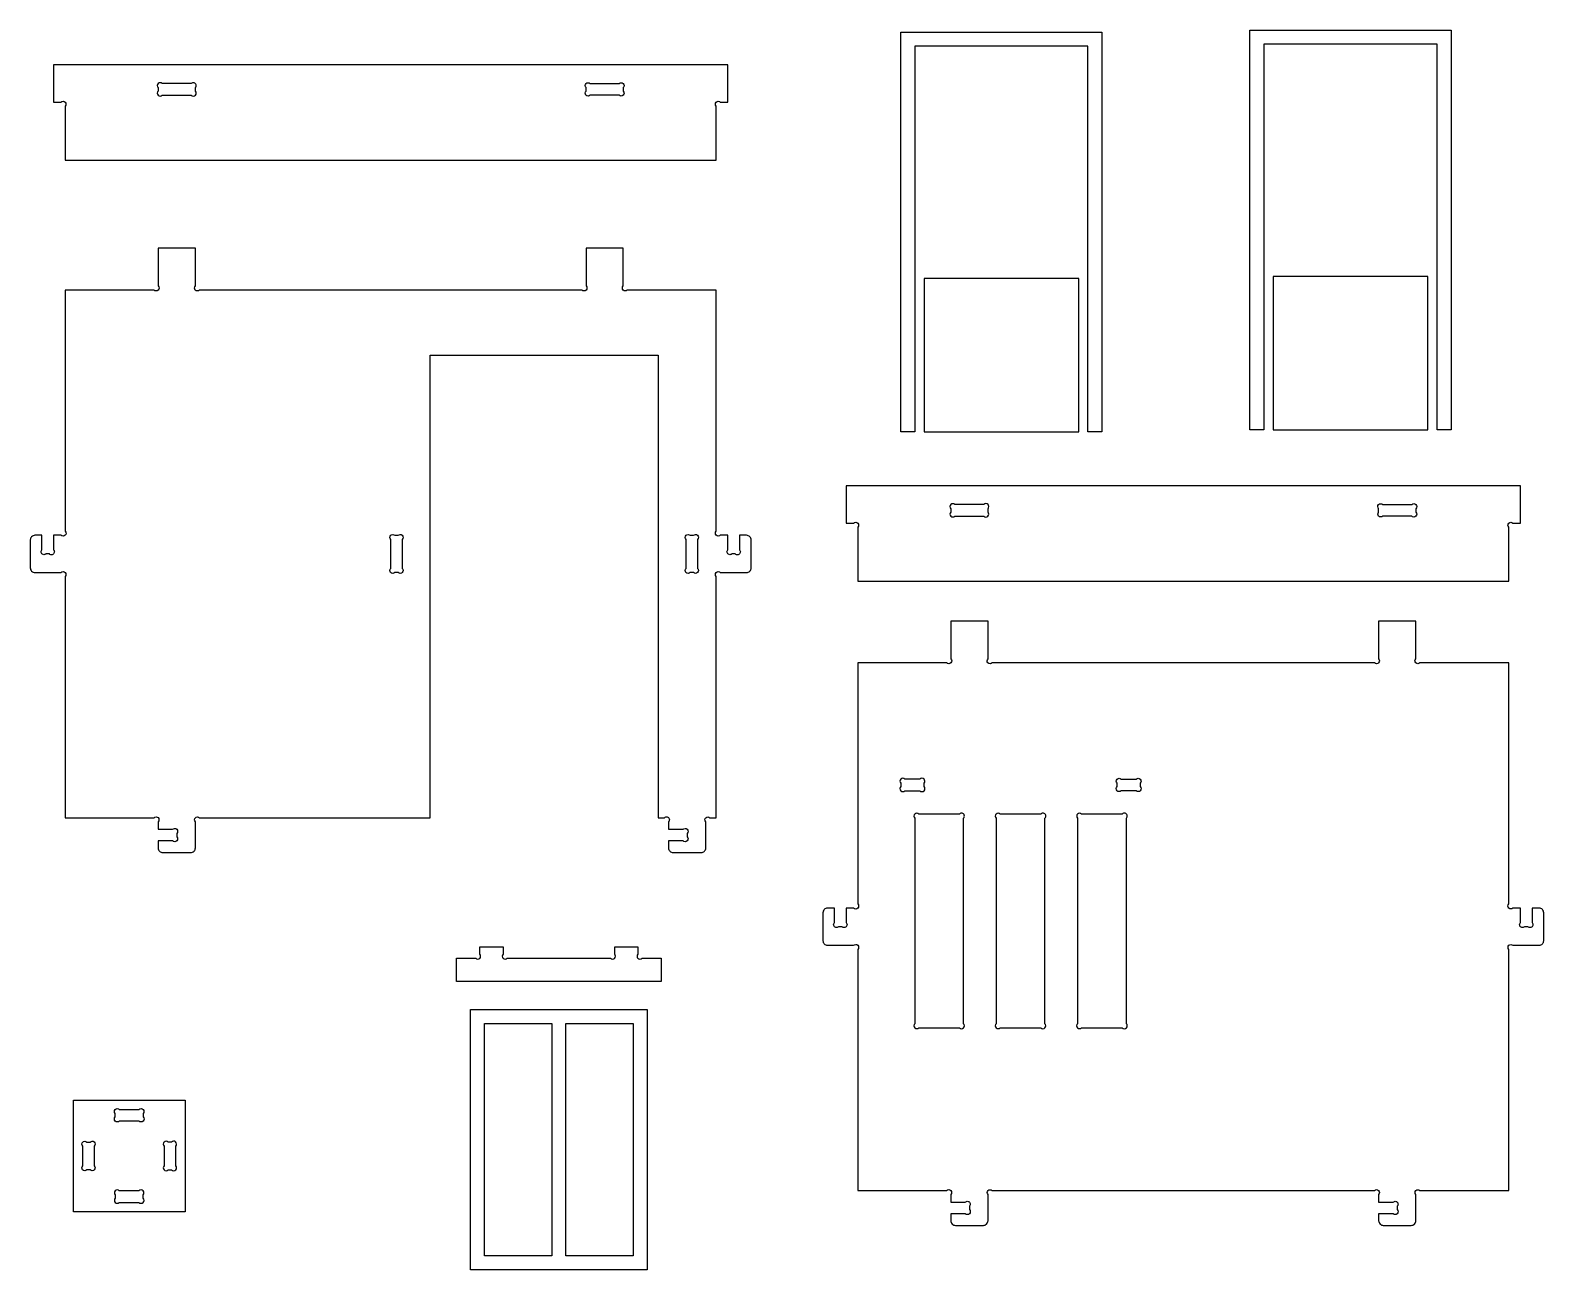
# Model space of a CAD drawing. Extents: x -988 to 3654, y 1395 to 5305.
# Drawn here: x 2080 to 3642, y 2800 to 4080 of the extents above; entities that cross this region are included whole.
import ezdxf

# ---------------------------------------------------------------- set-up
doc = ezdxf.new("R2010")
doc.units = 0
doc.header["$MEASUREMENT"] = 0
doc.layers.add('LAYER1', color=18, linetype='CONTINUOUS')

msp = doc.modelspace()

# ---------------------------------------------------------------- linework, layer by layer
at = {"layer": 'LAYER1'}
for points in [[(3171.5, 3665.3), (3171.5, 4063.7), (2992.7, 4063.7), (2992.7, 3665.3), (2978.3, 3665.3), (2978.3, 4078.1), (3185.9, 4078.1), (3185.9, 3665.3)], [(3531.9, 3667.3), (3531.9, 4065.7), (3353.1, 4065.7), (3353.1, 3667.3), (3338.7, 3667.3), (3338.7, 4080.1), (3546.3, 4080.1), (3546.3, 3667.3)], [(3002.3, 3665.3), (3161.9, 3665.3), (3161.9, 3823.7), (3002.3, 3823.7)], [(3362.7, 3667.3), (3522.3, 3667.3), (3522.3, 3825.7), (3362.7, 3825.7)], [(2716.6, 2800.1), (2534.2, 2800.1), (2534.2, 3068.9), (2716.6, 3068.9)], [(2618.2, 2814.5), (2548.6, 2814.5), (2548.6, 3054.5), (2618.2, 3054.5)], [(2632.6, 3054.5), (2702.2, 3054.5), (2702.2, 2814.5), (2632.6, 2814.5)], [(2239.5, 2860), (2124.3, 2860), (2124.3, 2975.2), (2239.5, 2975.2)]]:
    msp.add_lwpolyline(points, close=True, dxfattribs=at)
for points in [[(2103.8, 4005.8), (2111.5, 4005.8, -1), (2115.8, 4001.6), (2115.8, 3945.8), (2787.8, 3945.8), (2787.8, 4001.6, -1), (2792, 4005.8), (2799.8, 4005.8), (2799.8, 4044.2), (2103.8, 4044.2)], [(2216, 4013), (2245.9, 4013, 1), (2250.2, 4017.3), (2250.2, 4020.8, 1), (2245.9, 4025), (2216, 4025, 1), (2211.8, 4020.8), (2211.8, 4017.3, 1)], [(2657.6, 4025), (2687.5, 4025, -1), (2691.8, 4020.8), (2691.8, 4017.3, -1), (2687.5, 4013), (2657.6, 4013, -1), (2653.4, 4017.3), (2653.4, 4020.8, -1)], [(2727.8, 3266.9), (2734.3, 3266.9, -1), (2738.6, 3262.7), (2738.6, 3254.9), (2753.5, 3254.9, -1), (2757.8, 3250.7), (2757.8, 3247.2, -1), (2753.5, 3242.9), (2738.6, 3242.9), (2738.6, 3235.7, 0.414214), (2743.4, 3230.9), (2772.2, 3230.9, 0.414214), (2777, 3235.7), (2777, 3262.7, -1), (2781.2, 3266.9), (2787.8, 3266.9), (2787.8, 3515.9, -1), (2792, 3520.1), (2819, 3520.1, 0.414214), (2823.8, 3524.9), (2823.8, 3553.7, 0.414214), (2819, 3558.5), (2811.8, 3558.5), (2811.8, 3543.6, -1), (2807.5, 3539.3), (2804, 3539.3, -1), (2799.8, 3543.6), (2799.8, 3558.5), (2792, 3558.5, -1), (2787.8, 3562.8), (2787.8, 3811.7), (2696, 3811.7, -1), (2691.8, 3816), (2691.8, 3854.9), (2653.4, 3854.9), (2653.4, 3816, -1), (2649.1, 3811.7), (2254.4, 3811.7, -1), (2250.2, 3816), (2250.2, 3854.9), (2211.8, 3854.9), (2211.8, 3816, -1), (2207.5, 3811.7), (2115.8, 3811.7), (2115.8, 3562.8, -1), (2111.5, 3558.5), (2103.8, 3558.5), (2103.8, 3543.6, -1), (2099.5, 3539.3), (2096, 3539.3, -1), (2091.8, 3543.6), (2091.8, 3558.5), (2084.6, 3558.5, 0.414214), (2079.8, 3553.7), (2079.8, 3524.9, 0.414214), (2084.6, 3520.1), (2111.5, 3520.1, -1), (2115.8, 3515.9), (2115.8, 3266.9), (2207.5, 3266.9, -1), (2211.8, 3262.7), (2211.8, 3254.9), (2226.7, 3254.9, -1), (2231, 3250.7), (2231, 3247.2, -1), (2226.7, 3242.9), (2211.8, 3242.9), (2211.8, 3235.7, 0.414214), (2216.6, 3230.9), (2245.4, 3230.9, 0.414214), (2250.2, 3235.7), (2250.2, 3262.7, -1), (2254.4, 3266.9), (2492.6, 3266.9), (2492.6, 3744.5), (2727.8, 3744.5)], [(2921.9, 3571.1), (2929.6, 3571.1, -1), (2933.9, 3566.8), (2933.9, 3511.1), (3605.9, 3511.1), (3605.9, 3566.8, -1), (3610.1, 3571.1), (3617.9, 3571.1), (3617.9, 3609.5), (2921.9, 3609.5)], [(3064, 3590.3), (3034.1, 3590.3, 1), (3029.9, 3586), (3029.9, 3582.5, 1), (3034.1, 3578.3), (3064, 3578.3, 1), (3068.3, 3582.5), (3068.3, 3586, 1)], [(3475.7, 3590.3), (3505.6, 3590.3, -1), (3509.9, 3586), (3509.9, 3582.5, -1), (3505.6, 3578.3), (3475.7, 3578.3, -1), (3471.5, 3582.5), (3471.5, 3586, -1)], [(2463.8, 3554.3), (2463.8, 3524.4, -1), (2459.5, 3520.1), (2456, 3520.1, -1), (2451.8, 3524.4), (2451.8, 3554.3, -1), (2456, 3558.5), (2459.5, 3558.5, -1)], [(2768.6, 3554.3), (2768.6, 3524.4, -1), (2764.3, 3520.1), (2760.8, 3520.1, -1), (2756.6, 3524.4), (2756.6, 3554.3, -1), (2760.8, 3558.5), (2764.3, 3558.5, -1)], [(3068.3, 2850.7), (3068.3, 2877.7, -1), (3072.5, 2881.9), (3467.2, 2881.9, -1), (3471.5, 2877.7), (3471.5, 2869.9), (3486.4, 2869.9, -1), (3490.7, 2865.7), (3490.7, 2862.2, -1), (3486.4, 2857.9), (3471.5, 2857.9), (3471.5, 2850.7, 0.414214), (3476.3, 2845.9), (3505.1, 2845.9, 0.414214), (3509.9, 2850.7), (3509.9, 2877.7, -1), (3514.1, 2881.9), (3605.9, 2881.9), (3605.9, 3130.9, -1), (3610.1, 3135.1), (3637.1, 3135.1, 0.414214), (3641.9, 3139.9), (3641.9, 3168.7, 0.414214), (3637.1, 3173.5), (3629.9, 3173.5), (3629.9, 3158.6, -1), (3625.6, 3154.3), (3622.1, 3154.3, -1), (3617.9, 3158.6), (3617.9, 3173.5), (3610.1, 3173.5, -1), (3605.9, 3177.8), (3605.9, 3426.7), (3514.1, 3426.7, -1), (3509.9, 3431), (3509.9, 3469.9), (3471.5, 3469.9), (3471.5, 3431, -1), (3467.2, 3426.7), (3072.5, 3426.7, -1), (3068.3, 3431), (3068.3, 3469.9), (3029.9, 3469.9), (3029.9, 3431, -1), (3025.6, 3426.7), (2933.9, 3426.7), (2933.9, 3177.8, -1), (2929.6, 3173.5), (2921.9, 3173.5), (2921.9, 3158.6, -1), (2917.6, 3154.3), (2914.1, 3154.3, -1), (2909.9, 3158.6), (2909.9, 3173.5), (2902.7, 3173.5, 0.414214), (2897.9, 3168.7), (2897.9, 3139.9, 0.414214), (2902.7, 3135.1), (2929.6, 3135.1, -1), (2933.9, 3130.9), (2933.9, 2881.9), (3025.6, 2881.9, -1), (3029.9, 2877.7), (3029.9, 2869.9), (3044.8, 2869.9, -1), (3049.1, 2865.7), (3049.1, 2862.2, -1), (3044.8, 2857.9), (3029.9, 2857.9), (3029.9, 2850.7, 0.414214), (3034.7, 2845.9), (3063.5, 2845.9, 0.414214)], [(2978.3, 3302.5), (2978.3, 3299, 1), (2982.5, 3294.7), (2998, 3294.7, 1), (3002.3, 3299), (3002.3, 3302.5, 1), (2998, 3306.7), (2982.5, 3306.7, 1)], [(3205.7, 3306.7), (3221.2, 3306.7, -1), (3225.5, 3302.5), (3225.5, 3299, -1), (3221.2, 3294.7), (3205.7, 3294.7, -1), (3201.5, 3299), (3201.5, 3302.5, -1)], [(2992.7, 3266.5), (2992.7, 3054.2, 1), (2996.9, 3049.9), (3038.8, 3049.9, 1), (3043.1, 3054.2), (3043.1, 3266.5, 1), (3038.8, 3270.7), (2996.9, 3270.7, 1)], [(3076.7, 3266.5), (3076.7, 3054.2, 1), (3080.9, 3049.9), (3122.8, 3049.9, 1), (3127.1, 3054.2), (3127.1, 3266.5, 1), (3122.8, 3270.7), (3080.9, 3270.7, 1)], [(3160.7, 3266.5), (3160.7, 3054.2, 1), (3164.9, 3049.9), (3206.8, 3049.9, 1), (3211.1, 3054.2), (3211.1, 3266.5, 1), (3206.8, 3270.7), (3164.9, 3270.7, 1)], [(2567.8, 3133.7), (2567.8, 3125.9, 1), (2572, 3121.7), (2678.7, 3121.7, 1), (2683, 3125.9), (2683, 3133.7), (2707, 3133.7), (2707, 3125.9, 1), (2711.2, 3121.7), (2731, 3121.7), (2731, 3097.7), (2519.8, 3097.7), (2519.8, 3121.7), (2539.5, 3121.7, 1), (2543.8, 3125.9), (2543.8, 3133.7)], [(2171.7, 2965.6), (2192, 2965.6, -1), (2196.3, 2961.4), (2196.3, 2957.9, -1), (2192, 2953.6), (2171.7, 2953.6, -1), (2167.5, 2957.9), (2167.5, 2961.4, -1)], [(2145.9, 2927.8), (2145.9, 2907.5, -1), (2141.6, 2903.2), (2138.1, 2903.2, -1), (2133.9, 2907.5), (2133.9, 2927.8, -1), (2138.1, 2932), (2141.6, 2932, -1)], [(2217.9, 2927.8), (2217.9, 2907.5, 1), (2222.1, 2903.2), (2225.6, 2903.2, 1), (2229.9, 2907.5), (2229.9, 2927.8, 1), (2225.6, 2932), (2222.1, 2932, 1)], [(2171.7, 2869.6), (2192, 2869.6, 1), (2196.3, 2873.9), (2196.3, 2877.4, 1), (2192, 2881.6), (2171.7, 2881.6, 1), (2167.5, 2877.4), (2167.5, 2873.9, 1)]]:
    msp.add_lwpolyline(points, format="xyb", close=True, dxfattribs=at)

doc.saveas('drawing.dxf')
